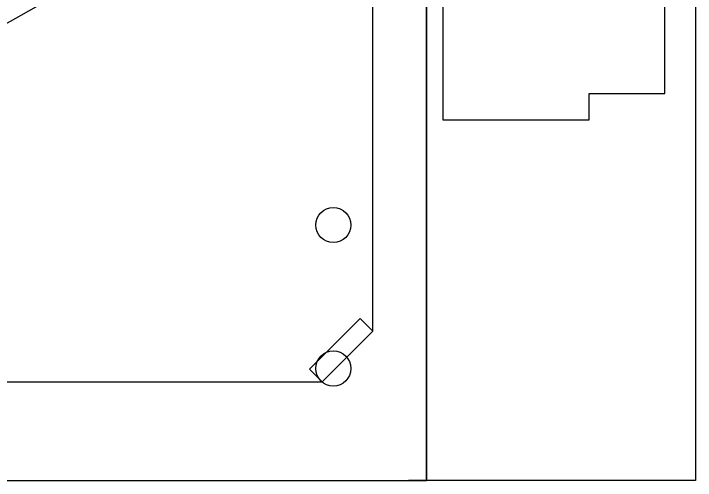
# Model space of a CAD drawing. Header units: inches. Extents: x 0 to 20.3, y 0 to 46.
# Drawn here: x 15.495 to 20.25, y 0 to 3.254 of the extents above; entities that cross this region are included whole.
import ezdxf

# ---------------------------------------------------------------- set-up
doc = ezdxf.new("R2010")
doc.units = ezdxf.units.IN
doc.header["$MEASUREMENT"] = 0
for name, color, linetype in [('6_125BIT_500DEP', 7, 'Continuous'), ('8_250BIT_500OUTLINE', 7, 'Continuous'), ('CONSTRUCTION', 7, 'Continuous'), ('DF_COMP', 7, 'Continuous')]:
    doc.layers.add(name, color=color, linetype=linetype)

msp = doc.modelspace()

# ---------------------------------------------------------------- linework, layer by layer
at = {"layer": '6_125BIT_500DEP', "linetype": 'Continuous'}
for centre in [(17.725, 1.78), (17.725, 0.78)]:
    msp.add_circle(centre, 0.1225, dxfattribs=at)
at = {"layer": '8_250BIT_500OUTLINE', "linetype": 'Continuous'}
for p in [(18.375, 3.665), (10.9774, 0)]:
    msp.add_line(p, (18.375, 0), dxfattribs=at)
at = {"layer": 'CONSTRUCTION', "linetype": 'Continuous'}
for p, q in [((18.375, 0), (18.375, 8.5)), ((18, 1.0411), (18, 3.6464)), ((17.9116, 1.1294), (17.5581, 0.7759)), ((18, 1.0411), (17.9116, 1.1294)), ((17.6464, 0.6875), (18, 1.0411)), ((17.5581, 0.7759), (17.6464, 0.6875)), ((12.2911, 0.6875), (17.6464, 0.6875)), ((0, 0), (18.375, 0))]:
    msp.add_line(p, q, dxfattribs=at)
at = {"layer": 'DF_COMP', "linetype": 'Continuous'}
for p, q in [((20.25, 6.0766), (20.25, 0)), ((20.0382, 2.6975), (20.0382, 4.365)), ((20.25, 4.3524), (20.25, 0)), ((15.1227, 3.0057), (17.4089, 4.2955)), ((20.25, 4.2499), (20.25, 0)), ((18.4882, 4.075), (18.4882, 2.515)), ((19.5082, 2.515), (19.5082, 2.6975)), ((19.5082, 2.6975), (20.0382, 2.6975)), ((18.4882, 2.515), (19.5082, 2.515)), ((20.25, 0), (18.25, 0)), ((20.25, 0), (18.375, 0)), ((20.25, 0), (18.375, 0))]:
    msp.add_line(p, q, dxfattribs=at)

doc.saveas('drawing.dxf')
